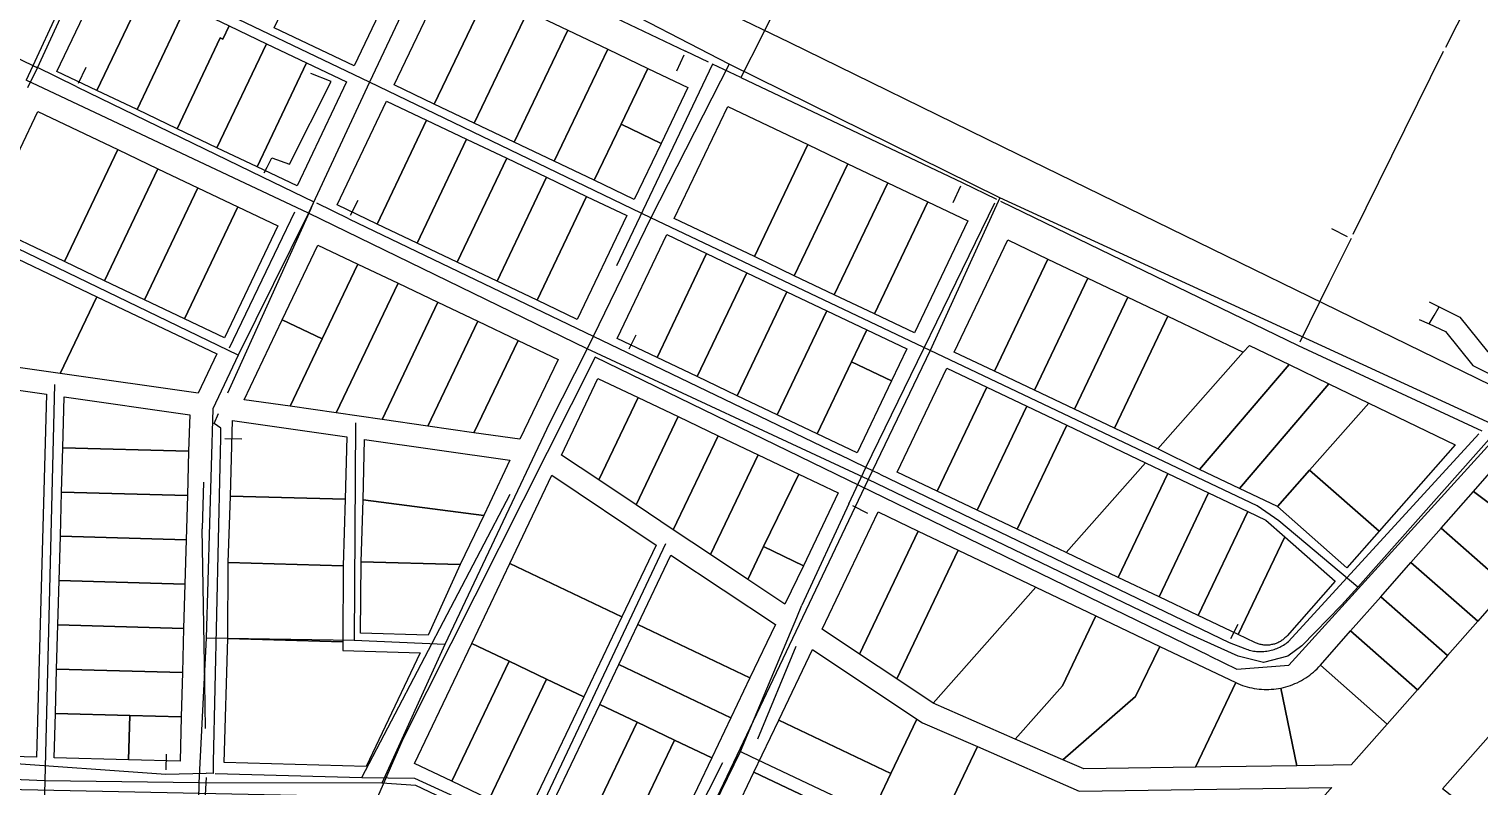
# Model space of a CAD drawing. Extents: x 1876309 to 1899261, y 443723 to 466661.
# Drawn here: x 1893052 to 1894688, y 450789 to 451643 of the extents above; entities that cross this region are included whole.
import ezdxf

# ---------------------------------------------------------------- set-up
doc = ezdxf.new("R2010")
doc.units = 0
doc.header["$MEASUREMENT"] = 0
for name, color, linetype in [('Parcels', 31, 'Continuous'), ('Roads', 7, 'Continuous'), ('Waterlines', 5, 'Continuous')]:
    doc.layers.add(name, color=color, linetype=linetype)

msp = doc.modelspace()

# ---------------------------------------------------------------- linework, layer by layer
at = {"layer": 'Parcels'}
for points in [[(1893389.1, 451770.9), (1893479.4, 451727.9), (1893419.2, 451601.5), (1893328.9, 451644.5), (1893389.1, 451770.9)], [(1893184.9, 451691), (1893128.9, 451573.7), (1893083.8, 451595.2), (1893139.7, 451712.5), (1893184.9, 451691)], [(1893509.4, 451558.4), (1893464.3, 451580), (1893524.5, 451706.3), (1893569.7, 451684.8), (1893509.4, 451558.4)], [(1893184.9, 451691), (1893230, 451669.5), (1893174.1, 451552.2), (1893128.9, 451573.7), (1893184.9, 451691)], [(1893569.7, 451684.8), (1893614.8, 451663.3), (1893554.5, 451536.9), (1893509.4, 451558.4), (1893569.7, 451684.8)], [(1893230, 451669.5), (1893277.9, 451646.7), (1893270.8, 451631.8), (1893268, 451633.1), (1893219.2, 451530.6), (1893174.1, 451552.2), (1893230, 451669.5)], [(1893614.8, 451663.3), (1893659.9, 451641.8), (1893599.7, 451515.4), (1893554.5, 451536.9), (1893614.8, 451663.3)], [(1893277.9, 451646.7), (1893320.3, 451626.5), (1893264.3, 451509.1), (1893219.2, 451530.6), (1893268, 451633.1), (1893270.8, 451631.8), (1893277.9, 451646.7)], [(1893659.9, 451641.8), (1893705.1, 451620.3), (1893644.8, 451493.9), (1893599.7, 451515.4), (1893659.9, 451641.8)], [(1893320.3, 451626.5), (1893365.4, 451605), (1893309.5, 451487.6), (1893264.3, 451509.1), (1893320.3, 451626.5)], [(1893720.1, 451535.6), (1893689.9, 451472.4), (1893644.8, 451493.9), (1893705.1, 451620.3), (1893750.2, 451598.7), (1893720.1, 451535.6)], [(1893309.5, 451487.6), (1893365.4, 451605), (1893410.5, 451583.4), (1893354.6, 451466.1), (1893309.5, 451487.6)], [(1893720.1, 451535.6), (1893750.2, 451598.7), (1893795.3, 451577.2), (1893765.2, 451514), (1893720.1, 451535.6)], [(1893500.8, 451540.4), (1893444.9, 451423.1), (1893399.7, 451444.6), (1893455.7, 451561.9), (1893500.8, 451540.4)], [(1893870.5, 451386.3), (1893780.2, 451429.3), (1893840.5, 451555.7), (1893930.7, 451512.7), (1893870.5, 451386.3)], [(1893092.3, 451380.7), (1893002, 451423.7), (1893062.3, 451550.1), (1893152.5, 451507), (1893092.3, 451380.7)], [(1893500.8, 451540.4), (1893545.9, 451518.9), (1893490, 451401.5), (1893444.9, 451423.1), (1893500.8, 451540.4)], [(1893720.1, 451535.6), (1893765.2, 451514), (1893735.1, 451450.9), (1893689.9, 451472.4), (1893720.1, 451535.6)], [(1893545.9, 451518.9), (1893591.1, 451497.4), (1893535.1, 451380), (1893490, 451401.5), (1893545.9, 451518.9)], [(1893152.5, 451507), (1893197.7, 451485.5), (1893137.4, 451359.1), (1893092.3, 451380.7), (1893152.5, 451507)], [(1893975.9, 451491.1), (1893915.6, 451364.8), (1893870.5, 451386.3), (1893930.7, 451512.7), (1893975.9, 451491.1)], [(1893591.1, 451497.4), (1893636.2, 451475.8), (1893580.3, 451358.5), (1893535.1, 451380), (1893591.1, 451497.4)], [(1894021, 451469.6), (1893960.7, 451343.3), (1893915.6, 451364.8), (1893975.9, 451491.1), (1894021, 451469.6)], [(1893197.7, 451485.5), (1893242.8, 451464), (1893182.6, 451337.6), (1893137.4, 451359.1), (1893197.7, 451485.5)], [(1893636.2, 451475.8), (1893681.3, 451454.3), (1893625.4, 451337), (1893580.3, 451358.5), (1893636.2, 451475.8)], [(1894066.1, 451448.1), (1894005.9, 451321.7), (1893960.7, 451343.3), (1894021, 451469.6), (1894066.1, 451448.1)], [(1893242.8, 451464), (1893287.9, 451442.5), (1893227.7, 451316.1), (1893182.6, 451337.6), (1893242.8, 451464)], [(1893681.3, 451454.3), (1893726.5, 451432.8), (1893670.5, 451315.5), (1893625.4, 451337), (1893681.3, 451454.3)], [(1893227.7, 451316.1), (1893287.9, 451442.5), (1893333.1, 451421), (1893272.8, 451294.6), (1893227.7, 451316.1)], [(1894005.9, 451321.7), (1894066.1, 451448.1), (1894111.3, 451426.6), (1894051, 451300.2), (1894005.9, 451321.7)], [(1893128.8, 451341.1), (1893087.5, 451254.5), (1892932, 451276.8), (1892993.4, 451405.6), (1893128.8, 451341.1)], [(1893760.8, 451272.4), (1893715.7, 451293.9), (1893771.6, 451411.3), (1893816.7, 451389.8), (1893760.8, 451272.4)], [(1894141.3, 451257.2), (1894096.1, 451278.7), (1894156.4, 451405.1), (1894201.5, 451383.6), (1894141.3, 451257.2)], [(1893383.1, 451293.5), (1893338, 451315.1), (1893378.2, 451399.4), (1893423.3, 451377.9), (1893383.1, 451293.5)], [(1893861.9, 451368.2), (1893805.9, 451250.9), (1893760.8, 451272.4), (1893816.7, 451389.8), (1893861.9, 451368.2)], [(1893383.1, 451293.5), (1893423.3, 451377.9), (1893468.5, 451356.4), (1893398.6, 451209.9), (1893346.8, 451217.4), (1893383.1, 451293.5)], [(1894201.5, 451383.6), (1894246.7, 451362), (1894186.4, 451235.7), (1894141.3, 451257.2), (1894201.5, 451383.6)], [(1893468.5, 451356.4), (1893513.6, 451334.9), (1893450.5, 451202.5), (1893398.6, 451209.9), (1893468.5, 451356.4)], [(1893907, 451346.7), (1893851.1, 451229.4), (1893805.9, 451250.9), (1893861.9, 451368.2), (1893907, 451346.7)], [(1894246.7, 451362), (1894291.8, 451340.5), (1894231.5, 451214.1), (1894186.4, 451235.7), (1894246.7, 451362)], [(1893128.8, 451341.1), (1893264.2, 451276.5), (1893243.1, 451232.2), (1893087.5, 451254.5), (1893128.8, 451341.1)], [(1893952.1, 451325.2), (1893896.2, 451207.9), (1893851.1, 451229.4), (1893907, 451346.7), (1893952.1, 451325.2)], [(1894291.8, 451340.5), (1894336.9, 451319), (1894276.7, 451192.6), (1894231.5, 451214.1), (1894291.8, 451340.5)], [(1893513.6, 451334.9), (1893558.7, 451313.4), (1893502.3, 451195.1), (1893450.5, 451202.5), (1893513.6, 451334.9)], [(1893980, 451267.6), (1893941.3, 451186.3), (1893896.2, 451207.9), (1893952.1, 451325.2), (1893997.3, 451303.7), (1893980, 451267.6)], [(1893383.1, 451293.5), (1893346.8, 451217.4), (1893294.9, 451224.8), (1893338, 451315.1), (1893383.1, 451293.5)], [(1893558.7, 451313.4), (1893603.9, 451291.8), (1893554.2, 451187.6), (1893502.3, 451195.1), (1893558.7, 451313.4)], [(1894325.7, 451169.4), (1894276.7, 451192.6), (1894336.9, 451319), (1894422, 451278.4), (1894325.7, 451169.4)], [(1893554.2, 451187.6), (1893603.9, 451291.8), (1893649, 451270.3), (1893606, 451180.2), (1893554.2, 451187.6)], [(1893980, 451267.6), (1893997.3, 451303.7), (1894042.4, 451282.2), (1894025.2, 451246.1), (1893980, 451267.6)], [(1894372.7, 451146.1), (1894325.7, 451169.4), (1894422, 451278.4), (1894428.9, 451286.2), (1894473.8, 451264.5), (1894372.7, 451146.1)], [(1893980, 451267.6), (1894025.2, 451246.1), (1893986.4, 451164.8), (1893941.3, 451186.3), (1893980, 451267.6)], [(1894076.7, 451121.8), (1894031.6, 451143.3), (1894087.5, 451260.6), (1894132.7, 451239.1), (1894076.7, 451121.8)], [(1894372.7, 451146.1), (1894473.8, 451264.5), (1894518.7, 451242.7), (1894417.8, 451124.6), (1894372.7, 451146.1)], [(1892932.5, 451251), (1893072, 451231), (1893060.6, 450821.4), (1892920.6, 450825.3), (1892932.5, 451251)], [(1893739.3, 451227.3), (1893695, 451134.3), (1893652.9, 451162.4), (1893694.1, 451248.8), (1893739.3, 451227.3)], [(1894417.8, 451124.6), (1894518.7, 451242.7), (1894563.7, 451221), (1894496.9, 451145.4), (1894460.5, 451104.2), (1894417.8, 451124.6)], [(1893232.3, 451166.8), (1893090.4, 451170.7), (1893092, 451228.1), (1893233.5, 451207.8), (1893232.3, 451166.8)], [(1893695, 451134.3), (1893739.3, 451227.3), (1893784.4, 451205.8), (1893737, 451106.3), (1893695, 451134.3)], [(1894132.7, 451239.1), (1894177.8, 451217.6), (1894121.8, 451100.3), (1894076.7, 451121.8), (1894132.7, 451239.1)], [(1894177.8, 451217.6), (1894222.9, 451196.1), (1894167, 451078.7), (1894121.8, 451100.3), (1894177.8, 451217.6)], [(1894496.9, 451145.4), (1894563.7, 451221), (1894661.2, 451173.8), (1894575.3, 451076.4), (1894496.9, 451145.4)], [(1893408.9, 451112.5), (1893279.5, 451116), (1893281.8, 451201.4), (1893410.9, 451182.9), (1893408.9, 451112.5)], [(1893737, 451106.3), (1893784.4, 451205.8), (1893829.5, 451184.2), (1893779, 451078.2), (1893737, 451106.3)], [(1894167, 451078.7), (1894222.9, 451196.1), (1894311.9, 451153.7), (1894222.4, 451052.3), (1894167, 451078.7)], [(1893565.3, 451094.3), (1893429.1, 451111.8), (1893430.8, 451180), (1893594.8, 451156.5), (1893571.8, 451107.9), (1893565.3, 451094.3)], [(1893779, 451078.2), (1893829.5, 451184.2), (1893874.7, 451162.7), (1893821, 451050.2), (1893779, 451078.2)], [(1893232.3, 451166.8), (1893230.9, 451116.8), (1893089, 451120.7), (1893090.4, 451170.7), (1893232.3, 451166.8)], [(1893880.7, 451059.1), (1893863, 451022.1), (1893821, 451050.2), (1893874.7, 451162.7), (1893920.7, 451140.8), (1893880.7, 451059.1)], [(1894281, 451024.4), (1894222.4, 451052.3), (1894311.9, 451153.7), (1894337, 451141.7), (1894281, 451024.4)], [(1894496.9, 451145.4), (1894575.3, 451076.4), (1894538.8, 451035.2), (1894460.5, 451104.2), (1894496.9, 451145.4)], [(1894762.2, 451060.8), (1894681.6, 451121.2), (1894707.7, 451150.9), (1894801.6, 451105.5), (1894797.1, 451098.9), (1894762.2, 451060.8)], [(1893594.7, 451040.1), (1893642.1, 451139.6), (1893759.6, 451060.6), (1893721.1, 450979.9), (1893594.7, 451040.1)], [(1893880.7, 451059.1), (1893920.7, 451140.8), (1893964.9, 451119.7), (1893925.8, 451037.6), (1893880.7, 451059.1)], [(1894327.1, 451002.4), (1894281, 451024.4), (1894337, 451141.7), (1894383, 451119.8), (1894327.1, 451002.4)], [(1893230.9, 451116.8), (1893229.5, 451066.8), (1893087.6, 451070.8), (1893089, 451120.7), (1893230.9, 451116.8)], [(1893276.9, 451041.1), (1893279.5, 451116), (1893408.9, 451112.5), (1893406.8, 451037.5), (1893276.9, 451041.1)], [(1893538.8, 451038.8), (1893427.1, 451041.9), (1893429.1, 451111.8), (1893565.3, 451094.3), (1893538.8, 451038.8)], [(1894371.3, 450981.3), (1894327.1, 451002.4), (1894383, 451119.8), (1894427.3, 451098.7), (1894371.3, 450981.3)], [(1894681.6, 451121.2), (1894762.2, 451060.8), (1894720.6, 451013.6), (1894645.3, 451080), (1894681.6, 451121.2)], [(1893989, 450937.9), (1893947, 450966), (1894010.1, 451098.2), (1894055.2, 451076.7), (1893989, 450937.9)], [(1894416.4, 450959.8), (1894371.3, 450981.3), (1894427.3, 451098.7), (1894447.5, 451089), (1894469, 451070.1), (1894416.4, 450959.8)], [(1894645.3, 451080), (1894720.6, 451013.6), (1894686.6, 450974.9), (1894611.2, 451041.3), (1894645.3, 451080)], [(1893229.5, 451066.8), (1893228.1, 451016.8), (1893086.2, 451020.8), (1893087.6, 451070.8), (1893229.5, 451066.8)], [(1894031.1, 450909.8), (1893989, 450937.9), (1894055.2, 451076.7), (1894100.3, 451055.1), (1894031.1, 450909.8)], [(1894469, 451070.1), (1894525.8, 451020), (1894471.4, 450958.4), (1894470.7, 450957.6), (1894469.9, 450956.8), (1894469.1, 450956.1), (1894468.3, 450955.4), (1894467.5, 450954.7), (1894466.6, 450954), (1894465.8, 450953.4), (1894464.9, 450952.8), (1894464, 450952.2), (1894463, 450951.7), (1894462.1, 450951.2), (1894461.1, 450950.7), (1894460.1, 450950.3), (1894459.1, 450949.9), (1894458.1, 450949.5), (1894457.1, 450949.2), (1894456, 450948.9), (1894455, 450948.7), (1894453.9, 450948.5), (1894452.9, 450948.3), (1894451.8, 450948.1), (1894450.7, 450948), (1894449.6, 450948), (1894448.6, 450947.9), (1894447.5, 450948), (1894446.4, 450948), (1894445.3, 450948.1), (1894444.3, 450948.2), (1894443.2, 450948.4), (1894442.1, 450948.6), (1894441.1, 450948.8), (1894440, 450949.1), (1894439, 450949.4), (1894438, 450949.7), (1894437, 450950.1), (1894436, 450950.5), (1894435, 450951), (1894416.4, 450959.8), (1894469, 451070.1)], [(1893739.1, 450971.3), (1893776.4, 451049.4), (1893894.2, 450971.2), (1893865.5, 450911), (1893739.1, 450971.3)], [(1893880.7, 451059.1), (1893925.8, 451037.6), (1893905, 450994), (1893863, 451022.1), (1893880.7, 451059.1)], [(1894072.2, 450882.3), (1894031.1, 450909.8), (1894100.3, 451055.1), (1894187.9, 451013.4), (1894072.2, 450882.3)], [(1893406.4, 450951.8), (1893276.4, 450955.4), (1893276.9, 451041.1), (1893406.8, 451037.5), (1893406.4, 450951.8)], [(1893538.8, 451038.8), (1893502.6, 450959.1), (1893426.3, 450961.3), (1893427.1, 451041.9), (1893538.8, 451038.8)], [(1893594.7, 451040.1), (1893721.1, 450979.9), (1893678, 450889.6), (1893635.9, 450909.7), (1893593.8, 450929.8), (1893551.7, 450949.9), (1893594.7, 451040.1)], [(1894611.2, 451041.3), (1894686.6, 450974.9), (1894652.5, 450936.2), (1894577.2, 451002.6), (1894611.2, 451041.3)], [(1894939.2, 450798.5), (1894932.5, 450788.3), (1894720.3, 450758.1), (1894688.1, 450753.6), (1894646.7, 450785.8), (1894867, 451035), (1894811.7, 450951.8), (1894784, 450910.1), (1894860.8, 450854.8), (1894939.2, 450798.5)], [(1893228.1, 451016.8), (1893226.7, 450966.8), (1893084.8, 450970.8), (1893086.2, 451020.8), (1893228.1, 451016.8)], [(1894164.9, 450842), (1894072.2, 450882.3), (1894187.9, 451013.4), (1894255.6, 450981.1), (1894218, 450902.2), (1894164.9, 450842)], [(1894577.2, 451002.6), (1894652.5, 450936.2), (1894618.5, 450897.6), (1894543.1, 450964), (1894577.2, 451002.6)], [(1894255.6, 450981.1), (1894327.9, 450946.6), (1894300.3, 450890.1), (1894218.5, 450818.7), (1894164.9, 450842), (1894218, 450902.2), (1894255.6, 450981.1)], [(1893226.7, 450966.8), (1893225.3, 450916.9), (1893083.4, 450920.8), (1893084.8, 450970.8), (1893226.7, 450966.8)], [(1893717.6, 450926.1), (1893739.1, 450971.3), (1893865.5, 450911), (1893844, 450865.9), (1893717.6, 450926.1)], [(1894543.1, 450964), (1894618.5, 450897.6), (1894584.4, 450858.9), (1894509.1, 450925.3), (1894543.1, 450964)], [(1893276.4, 450955.4), (1893406.4, 450951.8), (1893406.1, 450941.8), (1893493.6, 450939.4), (1893432.4, 450811), (1893272.5, 450815.5), (1893276.4, 450955.4)], [(1893551.7, 450949.9), (1893593.8, 450929.8), (1893529.2, 450794.4), (1893487.1, 450814.5), (1893551.7, 450949.9)], [(1894368, 450810.2), (1894242.1, 450808.4), (1894218.5, 450818.7), (1894300.3, 450890.1), (1894327.9, 450946.6), (1894413.6, 450905.8), (1894368, 450810.2)], [(1893593.8, 450929.8), (1893635.9, 450909.7), (1893571.4, 450774.3), (1893529.2, 450794.4), (1893593.8, 450929.8)], [(1894024.5, 450803.2), (1893898.1, 450863.4), (1893936.2, 450943.1), (1894053.8, 450864.6), (1894024.5, 450803.2)], [(1893166, 450868.5), (1893082, 450870.8), (1893083.4, 450920.8), (1893225.3, 450916.9), (1893224, 450866.9), (1893166, 450868.5)], [(1893738.2, 450860.9), (1893696.1, 450881), (1893717.6, 450926.1), (1893844, 450865.9), (1893822.5, 450820.7), (1893780.3, 450840.8), (1893738.2, 450860.9)], [(1894509.1, 450925.3), (1894584.4, 450858.9), (1894543.8, 450812.8), (1894482.6, 450811.9), (1894464.6, 450899.5), (1894467.3, 450900.1), (1894470, 450900.8), (1894472.6, 450901.6), (1894475.2, 450902.5), (1894477.8, 450903.4), (1894480.3, 450904.5), (1894482.8, 450905.6), (1894485.3, 450906.8), (1894487.7, 450908.1), (1894490.1, 450909.5), (1894492.5, 450911), (1894494.7, 450912.5), (1894497, 450914.1), (1894499.1, 450915.8), (1894501.2, 450917.6), (1894503.3, 450919.4), (1894505.3, 450921.3), (1894507.2, 450923.3), (1894509.1, 450925.3)], [(1893678, 450889.6), (1893613.5, 450754.2), (1893571.4, 450774.3), (1893635.9, 450909.7), (1893678, 450889.6)], [(1894464.6, 450899.5), (1894482.6, 450811.9), (1894368, 450810.2), (1894413.6, 450905.8), (1894416.1, 450904.6), (1894418.7, 450903.6), (1894421.2, 450902.6), (1894423.8, 450901.7), (1894426.5, 450900.9), (1894429.1, 450900.2), (1894431.8, 450899.6), (1894434.5, 450899.1), (1894437.2, 450898.7), (1894440, 450898.3), (1894442.7, 450898.1), (1894445.5, 450898), (1894448.2, 450897.9), (1894451, 450897.9), (1894453.7, 450898.1), (1894456.5, 450898.3), (1894459.2, 450898.6), (1894461.9, 450899), (1894464.6, 450899.5)], [(1893738.2, 450860.9), (1893673.7, 450725.5), (1893631.5, 450745.6), (1893696.1, 450881), (1893738.2, 450860.9)], [(1893082, 450870.8), (1893166, 450868.5), (1893164.6, 450818.5), (1893080.6, 450820.9), (1893082, 450870.8)], [(1893224, 450866.9), (1893222.6, 450816.9), (1893164.6, 450818.5), (1893166, 450868.5), (1893224, 450866.9)], [(1894024.5, 450803.2), (1894053.8, 450864.6), (1894060.3, 450860.3), (1894122.1, 450833.4), (1894083, 450751.6), (1894064.2, 450712.2), (1893996.5, 450744.5), (1894024.5, 450803.2)], [(1893780.3, 450840.8), (1893715.8, 450705.4), (1893673.7, 450725.5), (1893738.2, 450860.9), (1893780.3, 450840.8)], [(1893951.4, 450766), (1893870.1, 450804.7), (1893898.1, 450863.4), (1894024.5, 450803.2), (1893996.5, 450744.5), (1893951.4, 450766)], [(1893780.3, 450840.8), (1893822.5, 450820.7), (1893757.9, 450685.3), (1893715.8, 450705.4), (1893780.3, 450840.8)], [(1894083, 450751.6), (1894122.1, 450833.4), (1894237.1, 450783.3), (1894521.8, 450787.4), (1894519.9, 450785.4), (1894369.7, 450614.9), (1894083, 450751.6)], [(1893870.1, 450804.7), (1893951.4, 450766), (1893929.8, 450720.9), (1893848.6, 450759.6), (1893870.1, 450804.7)]]:
    msp.add_lwpolyline(points, close=True, dxfattribs=at)
msp.add_lwpolyline([(1894727.3, 451648.1), (1894723.5, 451633), (1894720.3, 451617.8), (1894717.6, 451602.5), (1894715.4, 451587.1), (1894713.7, 451571.7), (1894712.6, 451556.2), (1894712, 451540.7), (1894711.9, 451525.1), (1894712.4, 451509.6), (1894713.4, 451494.1), (1894715, 451478.6), (1894717.1, 451463.2), (1894719.7, 451447.9), (1894764.5, 451210.4), (1894151.2, 451509.9), (1893910.3, 451627.9), (1893838.2, 451662.5)], dxfattribs=at)
at = {"layer": 'Roads'}
for p, q in [((1893523.1, 451768.4), (1893436.5, 451583)), ((1893842.1, 451603.6), (1893523.1, 451768.4)), ((1893118.5, 451735.5), (1893048.9, 451585.6)), ((1893436.5, 451583), (1893118.5, 451735.5)), ((1893842.1, 451603.6), (1893753.7, 451430.1)), ((1894147.5, 451452.5), (1893842.1, 451603.6)), ((1893367.6, 451435.2), (1893048.9, 451585.6)), ((1893436.5, 451583), (1893367.6, 451435.2)), ((1893753.7, 451430.1), (1893436.5, 451583)), ((1894147.5, 451452.5), (1894068.7, 451280.4)), ((1894711.1, 451193.4), (1894147.5, 451452.5)), ((1893288.3, 451275.1), (1892975.4, 451426.1)), ((1893367.6, 451435.2), (1893288.3, 451275.1)), ((1893682, 451282.3), (1893367.6, 451435.2)), ((1893753.7, 451430.1), (1893682, 451282.3)), ((1894068.7, 451280.4), (1893753.7, 451430.1)), ((1893998.9, 451134.7), (1893682, 451282.3)), ((1894068.7, 451280.4), (1893998.9, 451134.7)), ((1893081.1, 451242), (1893070.2, 450794.8)), ((1893420.6, 451198.8), (1893419.1, 450953.1)), ((1894711.1, 451193.4), (1894551.4, 451013.3)), ((1893998.9, 451134.7), (1893797.3, 450711)), ((1893770.2, 451062.2), (1893613.3, 450730)), ((1893251.9, 450955.8), (1893243.9, 450792.5)), ((1893419.1, 450953.1), (1893251.9, 450955.8)), ((1893521.5, 450948.5), (1893419.1, 450953.1)), ((1893521.5, 450948.5), (1893450.2, 450792.2)), ((1893070.2, 450794.8), (1892894, 450802.8)), ((1893070.2, 450794.8), (1893049.5, 450072.4)), ((1893243.9, 450792.5), (1893070.2, 450794.8)), ((1893243.9, 450792.5), (1893242.3, 450699.5)), ((1893450.2, 450792.2), (1893243.9, 450792.5))]:
    msp.add_line(p, q, dxfattribs=at)
for points in [[(1893288.3, 451275.1), (1893259.5, 451214.7), (1893251.9, 450955.8)], [(1893682, 451282.3), (1893639.5, 451198.5), (1893521.5, 450948.5)], [(1894551.4, 451013.3), (1894462.2, 451088.1), (1894437.8, 451105.3), (1894068.7, 451280.4)], [(1894551.4, 451013.3), (1894532.7, 450993.1), (1894488.1, 450947.1), (1894472.3, 450935.6), (1894445, 450928.4), (1894416.2, 450935.6), (1894358.6, 450961.5), (1893998.9, 451134.7)], [(1893613.3, 450730), (1893488.6, 450789.5), (1893450.2, 450792.2)]]:
    msp.add_lwpolyline(points, dxfattribs=at)
at = {"layer": 'Waterlines', "color": 5}
for p, q in [((1893878.9, 451635), (1894019.7, 451911.6)), ((1893061.8, 451599.5), (1893202.1, 451905)), ((1893495.2, 451761.3), (1893793, 451618)), ((1892761.7, 451746.3), (1893061.8, 451599.5)), ((1894650.4, 451622.8), (1894676, 451673.1)), ((1893878.9, 451635), (1893855.2, 451588.5)), ((1893818.9, 451605.7), (1893793, 451618)), ((1894546, 451411.5), (1894648, 451618)), ((1893823.3, 451603.6), (1893715, 451376)), ((1893791.1, 451613.8), (1893782.7, 451595.7)), ((1893855.2, 451588.5), (1893823.3, 451603.6)), ((1893050.8, 451577.1), (1893061.8, 451599.5)), ((1893106, 451578), (1893060.9, 451599.9)), ((1893108, 451582), (1893116.8, 451600.1)), ((1893346.2, 451490.5), (1893393, 451584)), ((1893393, 451584), (1893370, 451593)), ((1893855.2, 451588.5), (1894105, 451470)), ((1893106, 451578), (1893315.2, 451476.5)), ((1893317.6, 451480.9), (1893321, 451487.3)), ((1893321, 451487.3), (1893326.2, 451497.9)), ((1893326.2, 451497.9), (1893346.2, 451490.5)), ((1893315.2, 451476.5), (1893373.7, 451448.1)), ((1894105, 451470), (1894143.8, 451451)), ((1894103.1, 451465.8), (1894094.3, 451446.9)), ((1893282.1, 451244.9), (1893370, 451439.9)), ((1893370, 451439.9), (1893373.7, 451448.1)), ((1893413, 451429), (1893376.8, 451446.6)), ((1893415, 451433), (1893423.6, 451450.2)), ((1893996.2, 451148.4), (1894141.8, 451446.9)), ((1894148.1, 451449), (1894484, 451286)), ((1893351.6, 451436.5), (1893278, 451283)), ((1893413, 451429), (1893727, 451278)), ((1894543.6, 451406.7), (1894518.7, 451356.2)), ((1894539.6, 451408.7), (1894521.8, 451417.7)), ((1894518.7, 451356.2), (1894485.9, 451289.9)), ((1893729.2, 451282.4), (1893737, 451298)), ((1893727, 451278), (1893966, 451163)), ((1894484, 451286), (1894691.1, 451189.7)), ((1893276.6, 451232.6), (1893282.1, 451244.9)), ((1893267.8, 451149.9), (1893268.5, 451181.3)), ((1893273, 451181.2), (1893292.2, 451180.8)), ((1893996.2, 451148.4), (1893966, 451163)), ((1893260.5, 450816), (1893267.8, 451149.9)), ((1893977.2, 451107.5), (1893996.2, 451148.4)), ((1894011.9, 451140.9), (1893996.2, 451148.4)), ((1893249, 451132), (1893247.5, 451079)), ((1894011.9, 451140.9), (1894406, 450951)), ((1893427.7, 450798.6), (1893595.1, 451118.3)), ((1893977.2, 451107.5), (1893924, 450993)), ((1893981.4, 451105.4), (1893998, 451097)), ((1894408.2, 450955.4), (1894416.4, 450971.8)), ((1893854.7, 450827.8), (1893911.4, 450962.1)), ((1893874.5, 450842.4), (1893917.7, 450946.8)), ((1892891.6, 450825), (1893206.7, 450802.5)), ((1893206.8, 450807.2), (1893207.2, 450825)), ((1893260.3, 450803.3), (1893260.5, 450816)), ((1893773.7, 450694.8), (1893834.9, 450815.4)), ((1893779.8, 450674.6), (1893854.7, 450827.8)), ((1893854.7, 450827.8), (1893866.4, 450822.3)), ((1893206.7, 450802.5), (1893252.1, 450803.4)), ((1893260.3, 450803.3), (1893252.1, 450803.4)), ((1893262.3, 450803.2), (1893427.7, 450798.6)), ((1893251.9, 450798.6), (1893237.5, 450518.5))]:
    msp.add_line(p, q, dxfattribs=at)
at = {"layer": 'Waterlines', "color": 3}
for p, q in [((1894631.6, 451335.2), (1894643.1, 451329.5)), ((1894637.4, 451319.7), (1894643.1, 451329.5)), ((1894620.5, 451315.5), (1894631.9, 451310.3)), ((1894631.9, 451310.3), (1894637.4, 451319.7))]:
    msp.add_line(p, q, dxfattribs=at)
for points in [[(1894643.1, 451329.5), (1894666.4, 451318), (1894697.7, 451279.2), (1894743, 451255.5), (1894756.3, 451239.9)], [(1894631.9, 451310.3), (1894650.3, 451301.9), (1894681, 451263.6), (1894726.4, 451240.4), (1894741.3, 451221.6)], [(1894383.9, 450935.9), (1893691, 451273), (1893474, 450842), (1893445.4, 450776.3), (1893043.8, 450784.6), (1892583.5, 450816.2)], [(1894383.9, 450935.9), (1894414.9, 450920.8), (1894473.4, 450925.3), (1894731, 451209), (1894741.3, 451221.6)]]:
    msp.add_lwpolyline(points, dxfattribs=at)
at = {"layer": 'Waterlines', "color": 5}
for points in [[(1893268.5, 451181.3), (1893268.8, 451192.7), (1893261, 451198), (1893266.1, 451209.4)], [(1894406, 450951), (1894424, 450944), (1894425.6, 450943.4), (1894427.2, 450942.9), (1894428.8, 450942.4), (1894430.4, 450942), (1894432.1, 450941.6), (1894433.7, 450941.3), (1894435.4, 450941.1), (1894437, 450940.9), (1894438.7, 450940.8), (1894440.4, 450940.7), (1894442.1, 450940.7), (1894443.7, 450940.7), (1894445.4, 450940.8), (1894447.1, 450941), (1894448.8, 450941.2), (1894450.4, 450941.5), (1894452.1, 450941.8), (1894453.7, 450942.2), (1894455.3, 450942.6), (1894456.9, 450943.1), (1894458.5, 450943.7), (1894460.1, 450944.3), (1894461.6, 450944.9), (1894463.2, 450945.6), (1894464.6, 450946.4), (1894466.1, 450947.2), (1894467.6, 450948.1), (1894469, 450949), (1894470.3, 450949.9), (1894471.7, 450950.9), (1894473, 450952), (1894687.8, 451186.2)], [(1893251.4, 450853.8), (1893250.7, 450905), (1893247.5, 451079)], [(1893911.4, 450962.1), (1893918.3, 450979.3), (1893924, 450993)], [(1893866.4, 450822.3), (1894070.7, 450725.7), (1894014.7, 450610)], [(1893427.7, 450798.6), (1893487.2, 450797.7), (1893754.4, 450675.3)]]:
    msp.add_lwpolyline(points, dxfattribs=at)

doc.saveas('drawing.dxf')
